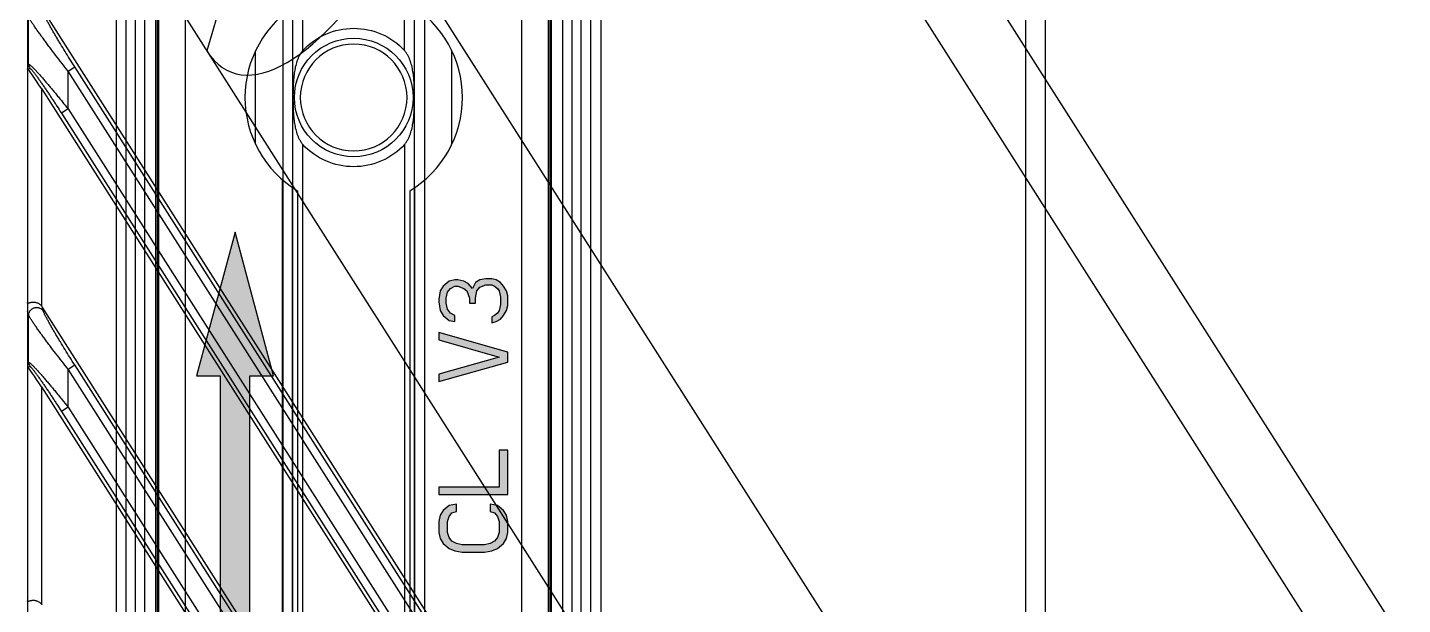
# Model space of a CAD drawing. Header units: millimetres. Extents: x 620 to 19791, y 2539 to 6969.
# Drawn here: x 14027 to 14096.5, y 5416.7 to 5445.9 of the extents above; entities that cross this region are included whole.
import ezdxf

# ---------------------------------------------------------------- set-up
doc = ezdxf.new("R2010")
doc.units = ezdxf.units.MM
doc.layers.add('02___PRT_ALL_AXES', color=7, linetype='Continuous')

# ---------------------------------------------------------------- blocks, each defined once
blk = doc.blocks.new('DTGFH')
at = {"color": 7, "linetype": 'Continuous'}
for p, q in [((8801.048, 4441.2), (8801.048, 4104.2)), ((8844.335, 4410.786), (8922.684, 4287.803)), ((8803.443, 4409.834), (8995.392, 4108.534)), ((8967.816, 4210.447), (8842.112, 4407.763)), ((8812.001, 4405.706), (8810.116, 4399.359)), ((8819.62, 4404.914), (9007.76, 4109.592)), ((8988.34, 4108.661), (8801.783, 4401.496)), ((8801.107, 4398.688), (8801.107, 4401.08)), ((8801.048, 4398.671), (8801.107, 4398.688)), ((8803.1, 4398.34), (8803.436, 4398.554)), ((8987.09, 4110.275), (8803.436, 4398.554)), ((8801.061, 4398.442), (8801.17, 4398.474)), ((8803.1, 4396.424), (8803.1, 4398.34)), ((8986.754, 4110.061), (8803.1, 4398.34)), ((8801.748, 4397.456), (8801.748, 4386.468)), ((8801.748, 4397.456), (8985.812, 4108.534)), ((8803.1, 4396.424), (8802.764, 4396.21)), ((8802.764, 4396.21), (8985.197, 4109.847)), ((8803.1, 4396.424), (8985.533, 4110.061)), ((8801.107, 4386.004), (8801.048, 4386.207)), ((8801.842, 4386.218), (8801.783, 4386.421)), ((8978.736, 4108.661), (8801.783, 4386.421)), ((8801.107, 4383.613), (8801.107, 4386.004)), ((8801.048, 4383.595), (8801.107, 4383.613)), ((8801.061, 4383.367), (8801.17, 4383.398)), ((8803.1, 4383.264), (8803.436, 4383.479)), ((8803.1, 4381.348), (8803.1, 4383.264)), ((8977.149, 4110.061), (8803.1, 4383.264)), ((8977.486, 4110.275), (8803.436, 4383.479)), ((8801.748, 4382.38), (8801.748, 4371.392)), ((8801.748, 4382.38), (8976.207, 4108.534)), ((8803.1, 4381.348), (8802.764, 4381.134)), ((8803.1, 4381.348), (8975.929, 4110.061)), ((8802.764, 4381.134), (8975.593, 4109.847))]:
    blk.add_line(p, q, dxfattribs=at)
for centre in [(8801.509, 4398.689), (8801.509, 4383.613)]:
    blk.add_arc(centre, 0.402, 180.12821, 212.37179, dxfattribs=at)
for centre, major_axis, ratio, start_param, end_param in [((8817.122, 4413.178), (5.777, 14.89), 0.368013, -3.405574, -2.010726), ((8801.748, 4397.342), (-0.698, 1.104), 0.046753, -1.496981, -0.118001), ((8801.45, 4386.196), (-0.117, 0.402), 0.954439, -1.274405, -1.134443), ((8801.748, 4382.266), (-0.698, 1.104), 0.046753, -1.496981, -0.118001), ((8801.45, 4371.121), (-0.117, 0.402), 0.954439, -1.274405, -1.134443)]:
    blk.add_ellipse(centre, major_axis=major_axis, ratio=ratio, start_param=start_param, end_param=end_param, dxfattribs=at)
for points, knots in [([(8803.1, 4398.34), (8802.993, 4398.473), (8802.783, 4398.74), (8802.473, 4399.139), (8802.221, 4399.469), (8802.025, 4399.729), (8801.885, 4399.919), (8801.749, 4400.104), (8801.62, 4400.282), (8801.5, 4400.453), (8801.389, 4400.613), (8801.305, 4400.739), (8801.245, 4400.831), (8801.206, 4400.894), (8801.173, 4400.95), (8801.145, 4401), (8801.126, 4401.037), (8801.114, 4401.063), (8801.109, 4401.074), (8801.107, 4401.08)], [0, 0, 0, 0, 0.151037, 0.300586, 0.447016, 0.518439, 0.588237, 0.655992, 0.721178, 0.783101, 0.840848, 0.893205, 0.916879, 0.938573, 0.958018, 0.974928, 0.989013, 0.994909, 1, 1, 1, 1]), ([(8803.436, 4398.554), (8803.353, 4398.683), (8803.19, 4398.942), (8802.949, 4399.329), (8802.753, 4399.65), (8802.6, 4399.904), (8802.489, 4400.091), (8802.381, 4400.274), (8802.277, 4400.453), (8802.178, 4400.626), (8802.087, 4400.791), (8802.016, 4400.922), (8801.965, 4401.021), (8801.931, 4401.088), (8801.901, 4401.15), (8801.876, 4401.205), (8801.858, 4401.246), (8801.848, 4401.275), (8801.844, 4401.288), (8801.842, 4401.294)], [0, 0, 0, 0, 0.145071, 0.289149, 0.431131, 0.500908, 0.569567, 0.636803, 0.702211, 0.76523, 0.825074, 0.880596, 0.906233, 0.930094, 0.951832, 0.971044, 0.987264, 0.994099, 1, 1, 1, 1]), ([(8801.107, 4398.688), (8801.109, 4398.688), (8801.114, 4398.688), (8801.122, 4398.686), (8801.132, 4398.681), (8801.143, 4398.674), (8801.157, 4398.665), (8801.178, 4398.649), (8801.207, 4398.624), (8801.247, 4398.588), (8801.292, 4398.545), (8801.341, 4398.496), (8801.394, 4398.442), (8801.451, 4398.382), (8801.532, 4398.294), (8801.639, 4398.176), (8801.772, 4398.026), (8801.911, 4397.866), (8802.054, 4397.699), (8802.2, 4397.526), (8802.348, 4397.349), (8802.498, 4397.168), (8802.648, 4396.984), (8802.849, 4396.737), (8803, 4396.549), (8803.1, 4396.424)], [0, 0, 0, 0, 0.002036, 0.004765, 0.008306, 0.012701, 0.017956, 0.024063, 0.038745, 0.05652, 0.077106, 0.100208, 0.125538, 0.152825, 0.181822, 0.244102, 0.310933, 0.381227, 0.454167, 0.529124, 0.605619, 0.683271, 0.76177, 0.840872, 1, 1, 1, 1]), ([(8801.048, 4398.441), (8801.048, 4398.441), (8801.048, 4398.443), (8801.049, 4398.445), (8801.05, 4398.446), (8801.052, 4398.447), (8801.054, 4398.446), (8801.056, 4398.446), (8801.058, 4398.444), (8801.06, 4398.443), (8801.061, 4398.442)], [0, 0, 0, 0, 0.134296, 0.239838, 0.325336, 0.408088, 0.50825, 0.637794, 0.80127, 1, 1, 1, 1]), ([(8801.17, 4398.474), (8801.172, 4398.474), (8801.175, 4398.474), (8801.179, 4398.473), (8801.184, 4398.47), (8801.192, 4398.465), (8801.203, 4398.457), (8801.215, 4398.446), (8801.229, 4398.432), (8801.244, 4398.417), (8801.266, 4398.392), (8801.297, 4398.355), (8801.337, 4398.307), (8801.38, 4398.252), (8801.426, 4398.192), (8801.474, 4398.128), (8801.542, 4398.036), (8801.63, 4397.914), (8801.737, 4397.761), (8801.848, 4397.601), (8801.96, 4397.436), (8802.074, 4397.267), (8802.189, 4397.095), (8802.304, 4396.921), (8802.419, 4396.745), (8802.573, 4396.508), (8802.688, 4396.329), (8802.764, 4396.21)], [0, 0, 0, 0, 0.001988, 0.003277, 0.004801, 0.008605, 0.013451, 0.019328, 0.026206, 0.034036, 0.042764, 0.062675, 0.085465, 0.110691, 0.137955, 0.166932, 0.197336, 0.261568, 0.329268, 0.399486, 0.471568, 0.545042, 0.619552, 0.694837, 0.77068, 0.84692, 1, 1, 1, 1]), ([(8801.748, 4386.468), (8801.733, 4386.486), (8801.699, 4386.52), (8801.64, 4386.563), (8801.578, 4386.596), (8801.512, 4386.62), (8801.447, 4386.635), (8801.384, 4386.643), (8801.325, 4386.644), (8801.27, 4386.639), (8801.227, 4386.632), (8801.196, 4386.625), (8801.169, 4386.618), (8801.144, 4386.611), (8801.121, 4386.604), (8801.106, 4386.6), (8801.092, 4386.596), (8801.081, 4386.595), (8801.071, 4386.595), (8801.062, 4386.597), (8801.055, 4386.604), (8801.051, 4386.613), (8801.049, 4386.624), (8801.048, 4386.632), (8801.048, 4386.637)], [0, 0, 0, 0, 0.092092, 0.18383, 0.274482, 0.363041, 0.448376, 0.529457, 0.605459, 0.675766, 0.739913, 0.769539, 0.797439, 0.847676, 0.869774, 0.889641, 0.907107, 0.922074, 0.934647, 0.945489, 0.956057, 0.968087, 0.982675, 1, 1, 1, 1]), ([(8801.107, 4386.004), (8801.108, 4386.025), (8801.112, 4386.065), (8801.129, 4386.125), (8801.155, 4386.181), (8801.19, 4386.233), (8801.233, 4386.279), (8801.283, 4386.319), (8801.339, 4386.35), (8801.399, 4386.372), (8801.461, 4386.385), (8801.525, 4386.389), (8801.588, 4386.383), (8801.649, 4386.367), (8801.706, 4386.342), (8801.759, 4386.309), (8801.805, 4386.267), (8801.831, 4386.235), (8801.842, 4386.218)], [0, 0, 0, 0, 0.061113, 0.122614, 0.184534, 0.246921, 0.309743, 0.372936, 0.436398, 0.5, 0.563602, 0.627064, 0.690257, 0.753079, 0.815466, 0.877386, 0.938887, 1, 1, 1, 1]), ([(8803.436, 4383.479), (8803.353, 4383.608), (8803.19, 4383.866), (8802.949, 4384.254), (8802.753, 4384.575), (8802.6, 4384.829), (8802.489, 4385.015), (8802.381, 4385.199), (8802.277, 4385.378), (8802.178, 4385.551), (8802.087, 4385.716), (8802.016, 4385.847), (8801.965, 4385.946), (8801.931, 4386.013), (8801.901, 4386.075), (8801.876, 4386.13), (8801.858, 4386.171), (8801.848, 4386.199), (8801.844, 4386.212), (8801.842, 4386.218)], [0, 0, 0, 0, 0.145071, 0.289149, 0.431131, 0.500908, 0.569567, 0.636803, 0.702211, 0.76523, 0.825074, 0.880596, 0.906233, 0.930094, 0.951832, 0.971044, 0.987264, 0.994099, 1, 1, 1, 1]), ([(8803.1, 4383.264), (8802.993, 4383.398), (8802.783, 4383.665), (8802.473, 4384.064), (8802.221, 4384.394), (8802.025, 4384.654), (8801.885, 4384.843), (8801.749, 4385.028), (8801.62, 4385.207), (8801.5, 4385.378), (8801.389, 4385.537), (8801.305, 4385.663), (8801.245, 4385.756), (8801.206, 4385.818), (8801.173, 4385.875), (8801.145, 4385.924), (8801.126, 4385.961), (8801.114, 4385.987), (8801.109, 4385.999), (8801.107, 4386.004)], [0, 0, 0, 0, 0.151037, 0.300586, 0.447016, 0.518439, 0.588237, 0.655992, 0.721178, 0.783101, 0.840848, 0.893205, 0.916879, 0.938573, 0.958018, 0.974928, 0.989013, 0.994909, 1, 1, 1, 1]), ([(8801.048, 4383.365), (8801.048, 4383.366), (8801.048, 4383.367), (8801.049, 4383.369), (8801.05, 4383.371), (8801.052, 4383.371), (8801.054, 4383.371), (8801.056, 4383.37), (8801.058, 4383.369), (8801.06, 4383.367), (8801.061, 4383.367)], [0, 0, 0, 0, 0.134296, 0.239838, 0.325336, 0.408088, 0.50825, 0.637794, 0.80127, 1, 1, 1, 1]), ([(8801.107, 4383.613), (8801.109, 4383.613), (8801.114, 4383.613), (8801.122, 4383.61), (8801.132, 4383.606), (8801.143, 4383.599), (8801.157, 4383.59), (8801.178, 4383.574), (8801.207, 4383.549), (8801.247, 4383.513), (8801.292, 4383.47), (8801.341, 4383.421), (8801.394, 4383.366), (8801.451, 4383.306), (8801.532, 4383.219), (8801.639, 4383.101), (8801.772, 4382.95), (8801.911, 4382.79), (8802.054, 4382.623), (8802.2, 4382.45), (8802.348, 4382.273), (8802.498, 4382.092), (8802.648, 4381.909), (8802.849, 4381.661), (8803, 4381.474), (8803.1, 4381.348)], [0, 0, 0, 0, 0.002036, 0.004765, 0.008306, 0.012701, 0.017956, 0.024063, 0.038745, 0.05652, 0.077106, 0.100208, 0.125538, 0.152825, 0.181822, 0.244102, 0.310933, 0.381227, 0.454167, 0.529124, 0.605619, 0.683271, 0.76177, 0.840872, 1, 1, 1, 1]), ([(8801.17, 4383.398), (8801.172, 4383.399), (8801.175, 4383.399), (8801.179, 4383.397), (8801.184, 4383.395), (8801.192, 4383.39), (8801.203, 4383.381), (8801.215, 4383.37), (8801.229, 4383.357), (8801.244, 4383.341), (8801.266, 4383.316), (8801.297, 4383.28), (8801.337, 4383.231), (8801.38, 4383.177), (8801.426, 4383.117), (8801.474, 4383.053), (8801.542, 4382.96), (8801.63, 4382.838), (8801.737, 4382.685), (8801.848, 4382.525), (8801.96, 4382.36), (8802.074, 4382.192), (8802.189, 4382.02), (8802.304, 4381.845), (8802.419, 4381.669), (8802.573, 4381.432), (8802.688, 4381.254), (8802.764, 4381.134)], [0, 0, 0, 0, 0.001988, 0.003277, 0.004801, 0.008605, 0.013451, 0.019328, 0.026206, 0.034036, 0.042764, 0.062675, 0.085465, 0.110691, 0.137955, 0.166932, 0.197336, 0.261568, 0.329268, 0.399486, 0.471568, 0.545042, 0.619552, 0.694837, 0.77068, 0.84692, 1, 1, 1, 1]), ([(8801.748, 4371.392), (8801.733, 4371.411), (8801.699, 4371.445), (8801.64, 4371.487), (8801.578, 4371.521), (8801.512, 4371.545), (8801.447, 4371.56), (8801.384, 4371.567), (8801.325, 4371.568), (8801.27, 4371.564), (8801.227, 4371.557), (8801.196, 4371.55), (8801.169, 4371.543), (8801.144, 4371.536), (8801.121, 4371.529), (8801.106, 4371.524), (8801.092, 4371.521), (8801.081, 4371.519), (8801.071, 4371.519), (8801.062, 4371.522), (8801.055, 4371.528), (8801.051, 4371.537), (8801.049, 4371.548), (8801.048, 4371.557), (8801.048, 4371.561)], [0, 0, 0, 0, 0.092092, 0.18383, 0.274482, 0.363041, 0.448376, 0.529457, 0.605459, 0.675766, 0.739913, 0.769539, 0.797439, 0.847676, 0.869774, 0.889641, 0.907107, 0.922074, 0.934647, 0.945489, 0.956057, 0.968087, 0.982675, 1, 1, 1, 1])]:
    blk.add_open_spline(points, degree=3, knots=knots, dxfattribs=at)
blk = doc.blocks.new('*U116')
blk.add_blockref('DTGFH', (-9101.048, -4276.2))
blk = doc.blocks.new('*U117')
at = {"color": 0, "linetype": 'ByBlock', "lineweight": -2, "transparency": 16777216}
blk.add_blockref('*U116', (0, 1350), dxfattribs=at)
blk = doc.blocks.new('rygj')
at = {"lineweight": 5, "true_color": 0x139b48}
h = blk.add_hatch(color=114, dxfattribs=at)
h.dxf.hatch_style = 1
h.paths.add_polyline_path([(5043.778, 3168.396), (5043.778, 3166.896), (5058.778, 3166.896), (5058.778, 3165.696), (5066.055, 3167.646), (5058.778, 3169.596), (5058.778, 3168.396)])
h = blk.add_hatch(color=114, dxfattribs=at)
h.dxf.hatch_style = 1
h.paths.add_polyline_path([(5052.292, 3156.452), (5052.23, 3156.825), (5051.982, 3157.123), (5051.734, 3157.271), (5051.424, 3157.346), (5050.866, 3157.346), (5050.556, 3157.271), (5050.308, 3157.123), (5050.061, 3156.825), (5049.937, 3156.527), (5049.875, 3156.154), (5049.875, 3155.037), (5049.937, 3154.665), (5050.061, 3154.367), (5050.308, 3154.069), (5050.556, 3153.92), (5050.866, 3153.846), (5051.424, 3153.846), (5051.734, 3153.92), (5051.982, 3154.069), (5052.23, 3154.367), (5052.292, 3154.74), (5051.92, 3154.74), (5051.858, 3154.516), (5051.672, 3154.367), (5051.424, 3154.293), (5050.866, 3154.293), (5050.618, 3154.367), (5050.432, 3154.516), (5050.308, 3154.74), (5050.247, 3155.037), (5050.247, 3156.154), (5050.308, 3156.452), (5050.432, 3156.676), (5050.618, 3156.825), (5050.866, 3156.899), (5051.424, 3156.899), (5051.672, 3156.825), (5051.858, 3156.676), (5051.92, 3156.452)])
h.paths.add_polyline_path([(5063.634, 3156.527), (5063.572, 3156.825), (5063.324, 3157.123), (5063.076, 3157.271), (5062.642, 3157.346), (5062.518, 3157.346), (5062.085, 3157.271), (5061.837, 3157.123), (5061.589, 3156.825), (5061.527, 3156.527), (5061.837, 3156.527), (5061.961, 3156.75), (5062.147, 3156.899), (5062.456, 3156.974), (5062.704, 3156.974), (5063.014, 3156.899), (5063.2, 3156.75), (5063.324, 3156.527), (5063.324, 3156.378), (5063.2, 3156.08), (5063.076, 3155.931), (5062.704, 3155.782), (5062.456, 3155.782), (5062.456, 3155.484), (5062.704, 3155.484), (5063.076, 3155.41), (5063.262, 3155.261), (5063.386, 3154.963), (5063.386, 3154.665), (5063.324, 3154.516), (5063.2, 3154.367), (5063.076, 3154.293), (5062.766, 3154.218), (5062.394, 3154.218), (5062.085, 3154.293), (5061.961, 3154.367), (5061.837, 3154.516), (5061.775, 3154.665), (5061.465, 3154.665), (5061.527, 3154.442), (5061.651, 3154.218), (5061.837, 3154.069), (5062.085, 3153.92), (5062.332, 3153.846), (5062.828, 3153.846), (5063.076, 3153.92), (5063.324, 3154.069), (5063.51, 3154.218), (5063.634, 3154.442), (5063.696, 3154.665), (5063.696, 3154.963), (5063.634, 3155.261), (5063.51, 3155.484), (5063.2, 3155.633), (5063.448, 3155.857), (5063.572, 3156.08), (5063.634, 3156.378)])
h.paths.add_polyline_path([(5060.597, 3157.346), (5059.729, 3154.293), (5058.862, 3157.346), (5058.49, 3157.346), (5059.481, 3153.846), (5059.977, 3153.846), (5060.969, 3157.346)])
h.paths.add_polyline_path([(5055.019, 3153.846), (5055.019, 3154.293), (5053.16, 3154.293), (5053.16, 3157.346), (5052.788, 3157.346), (5052.788, 3153.846)])
h.paths.add_polyline_path([(5041.817, 3156.452), (5041.755, 3156.825), (5041.507, 3157.123), (5041.26, 3157.271), (5040.95, 3157.346), (5040.392, 3157.346), (5040.082, 3157.271), (5039.834, 3157.123), (5039.586, 3156.825), (5039.462, 3156.527), (5039.4, 3156.154), (5039.4, 3155.037), (5039.462, 3154.665), (5039.586, 3154.367), (5039.834, 3154.069), (5040.082, 3153.92), (5040.392, 3153.846), (5040.95, 3153.846), (5041.26, 3153.92), (5041.507, 3154.069), (5041.755, 3154.367), (5041.817, 3154.74), (5041.445, 3154.74), (5041.383, 3154.516), (5041.198, 3154.367), (5040.95, 3154.293), (5040.392, 3154.293), (5040.144, 3154.367), (5039.958, 3154.516), (5039.834, 3154.74), (5039.772, 3155.037), (5039.772, 3156.154), (5039.834, 3156.452), (5039.958, 3156.676), (5040.144, 3156.825), (5040.392, 3156.899), (5040.95, 3156.899), (5041.198, 3156.825), (5041.383, 3156.676), (5041.445, 3156.452)])
h.paths.add_polyline_path([(5016.902, 3156.154), (5016.84, 3156.527), (5016.716, 3156.825), (5016.468, 3157.123), (5016.22, 3157.271), (5015.91, 3157.346), (5015.414, 3157.346), (5015.104, 3157.271), (5014.856, 3157.123), (5014.608, 3156.825), (5014.485, 3156.527), (5014.423, 3156.154), (5014.423, 3155.037), (5014.485, 3154.665), (5014.608, 3154.367), (5014.856, 3154.069), (5015.104, 3153.92), (5015.414, 3153.846), (5015.91, 3153.846), (5016.22, 3153.92), (5016.468, 3154.069), (5016.716, 3154.367), (5016.84, 3154.665), (5016.902, 3155.037)])
h.paths.add_polyline_path([(5028.368, 3156.527), (5028.306, 3156.825), (5028.058, 3157.123), (5027.81, 3157.271), (5027.438, 3157.346), (5027.19, 3157.346), (5026.756, 3157.271), (5026.508, 3157.123), (5026.261, 3156.825), (5026.199, 3156.527), (5026.508, 3156.527), (5026.632, 3156.75), (5026.818, 3156.899), (5027.128, 3156.974), (5027.376, 3156.974), (5027.686, 3156.899), (5027.872, 3156.75), (5027.996, 3156.527), (5027.996, 3156.378), (5027.872, 3156.08), (5026.137, 3154.218), (5026.137, 3153.846), (5028.368, 3153.846), (5028.368, 3154.218), (5026.632, 3154.218), (5028.182, 3155.857), (5028.306, 3156.08), (5028.368, 3156.378)])
h.paths.add_polyline_path([(5046.404, 3153.846), (5045.474, 3156.229), (5045.288, 3156.229), (5046.218, 3153.846)])
h.paths.add_polyline_path([(5025.269, 3157.346), (5024.401, 3154.293), (5023.533, 3157.346), (5023.162, 3157.346), (5024.153, 3153.846), (5024.649, 3153.846), (5025.641, 3157.346)])
h.paths.add_polyline_path([(5038.904, 3153.846), (5038.904, 3157.346), (5038.532, 3157.346), (5038.532, 3155.931), (5036.797, 3155.931), (5036.797, 3157.346), (5036.425, 3157.346), (5036.425, 3153.846), (5036.797, 3153.846), (5036.797, 3155.484), (5038.532, 3155.484), (5038.532, 3153.846)])
h.paths.add_polyline_path([(5019.691, 3156.229), (5019.691, 3156.527), (5019.629, 3156.75), (5019.443, 3157.048), (5019.195, 3157.271), (5018.885, 3157.346), (5017.398, 3157.346), (5017.398, 3153.846), (5018.885, 3153.846), (5019.195, 3153.92), (5019.443, 3154.144), (5019.629, 3154.442), (5019.691, 3154.665), (5019.691, 3155.037), (5019.629, 3155.261), (5019.443, 3155.559), (5019.319, 3155.633), (5019.443, 3155.708), (5019.629, 3156.005)])
h.paths.add_polyline_path([(5019.319, 3154.963), (5019.319, 3154.74), (5019.257, 3154.516), (5019.133, 3154.367), (5018.947, 3154.293), (5017.769, 3154.293), (5017.769, 3155.41), (5018.947, 3155.41), (5019.133, 3155.335), (5019.257, 3155.186)], flags=16)
h.paths.add_polyline_path([(5019.319, 3156.452), (5019.319, 3156.303), (5019.257, 3156.08), (5019.133, 3155.931), (5018.947, 3155.857), (5017.769, 3155.857), (5017.769, 3156.899), (5018.947, 3156.899), (5019.133, 3156.825), (5019.257, 3156.676)], flags=16)
h.paths.add_polyline_path([(5016.53, 3156.154), (5016.53, 3155.037), (5016.468, 3154.74), (5016.344, 3154.516), (5016.158, 3154.367), (5015.91, 3154.293), (5015.414, 3154.293), (5015.166, 3154.367), (5014.98, 3154.516), (5014.856, 3154.74), (5014.794, 3155.037), (5014.794, 3156.154), (5014.856, 3156.452), (5014.98, 3156.676), (5015.166, 3156.825), (5015.414, 3156.899), (5015.91, 3156.899), (5016.158, 3156.825), (5016.344, 3156.676), (5016.468, 3156.452)], flags=16)
h.paths.add_polyline_path([(5011.881, 3155.037), (5011.881, 3156.154), (5011.943, 3156.452), (5012.067, 3156.676), (5012.253, 3156.825), (5012.501, 3156.899), (5013.059, 3156.899), (5013.307, 3156.825), (5013.493, 3156.676), (5013.555, 3156.452), (5013.927, 3156.452), (5013.865, 3156.825), (5013.617, 3157.123), (5013.369, 3157.271), (5013.059, 3157.346), (5012.501, 3157.346), (5012.191, 3157.271), (5011.943, 3157.123), (5011.695, 3156.825), (5011.572, 3156.527), (5011.51, 3156.154), (5011.51, 3155.037), (5011.572, 3154.665), (5011.695, 3154.367), (5011.943, 3154.069), (5012.191, 3153.92), (5012.501, 3153.846), (5013.059, 3153.846), (5013.369, 3153.92), (5013.617, 3154.069), (5013.865, 3154.367), (5013.927, 3154.74), (5013.555, 3154.74), (5013.493, 3154.516), (5013.307, 3154.367), (5013.059, 3154.293), (5012.501, 3154.293), (5012.253, 3154.367), (5012.067, 3154.516), (5011.943, 3154.74)])
h.paths.add_polyline_path([(5011.014, 3153.846), (5011.014, 3154.293), (5009.154, 3154.293), (5009.154, 3157.346), (5008.782, 3157.346), (5008.782, 3153.846)])
h.paths.add_polyline_path([(5032.954, 3153.846), (5032.025, 3156.229), (5031.839, 3156.229), (5032.768, 3153.846)])
h.paths.add_polyline_path([(5006.427, 3155.633), (5006.427, 3157.346), (5006.055, 3157.346), (5006.055, 3153.846), (5006.427, 3153.846), (5006.427, 3155.037), (5006.861, 3155.559), (5007.791, 3153.846), (5008.287, 3153.846), (5007.171, 3155.931), (5008.287, 3157.346), (5007.791, 3157.346)])
at = {"color": 114, "linetype": 'Continuous', "true_color": 0x139b48}
for p, q in [((4442.055, 3171.646), (5101.055, 3171.646)), ((4442.055, 3170.146), (5101.055, 3170.146)), ((5066.055, 3167.646), (5058.778, 3169.596)), ((5058.778, 3169.596), (5058.778, 3168.396)), ((5058.778, 3168.396), (5043.778, 3168.396)), ((5058.778, 3165.696), (5066.055, 3167.646)), ((5043.778, 3166.896), (5058.778, 3166.896)), ((5058.778, 3166.896), (5058.778, 3165.696)), ((4495.013, 3165.246), (5068.697, 3165.246)), ((4495.398, 3164.746), (5068.312, 3164.746)), ((4495.398, 3158.546), (5068.312, 3158.546)), ((4495.013, 3158.046), (5068.697, 3158.046)), ((5050.308, 3157.123), (5050.061, 3156.825)), ((5050.556, 3157.271), (5050.308, 3157.123)), ((5050.866, 3157.346), (5050.556, 3157.271)), ((5051.424, 3157.346), (5050.866, 3157.346)), ((5051.734, 3157.271), (5051.424, 3157.346)), ((5051.982, 3157.123), (5051.734, 3157.271)), ((5052.23, 3156.825), (5051.982, 3157.123)), ((5053.16, 3157.346), (5052.788, 3157.346)), ((5052.788, 3157.346), (5052.788, 3153.846)), ((5053.16, 3154.293), (5053.16, 3157.346)), ((5058.862, 3157.346), (5058.49, 3157.346)), ((5058.49, 3157.346), (5059.481, 3153.846)), ((5059.729, 3154.293), (5058.862, 3157.346)), ((5060.597, 3157.346), (5059.729, 3154.293)), ((5059.977, 3153.846), (5060.969, 3157.346)), ((5060.969, 3157.346), (5060.597, 3157.346)), ((5061.837, 3157.123), (5061.589, 3156.825)), ((5062.085, 3157.271), (5061.837, 3157.123)), ((5062.518, 3157.346), (5062.085, 3157.271)), ((5062.642, 3157.346), (5062.518, 3157.346)), ((5063.076, 3157.271), (5062.642, 3157.346)), ((5063.324, 3157.123), (5063.076, 3157.271)), ((5063.572, 3156.825), (5063.324, 3157.123)), ((5049.937, 3156.527), (5049.875, 3156.154)), ((5050.061, 3156.825), (5049.937, 3156.527)), ((5050.247, 3156.154), (5050.308, 3156.452)), ((5050.308, 3156.452), (5050.432, 3156.676)), ((5050.432, 3156.676), (5050.618, 3156.825)), ((5050.618, 3156.825), (5050.866, 3156.899)), ((5050.866, 3156.899), (5051.424, 3156.899)), ((5051.424, 3156.899), (5051.672, 3156.825)), ((5051.672, 3156.825), (5051.858, 3156.676)), ((5051.858, 3156.676), (5051.92, 3156.452)), ((5051.92, 3156.452), (5052.292, 3156.452)), ((5052.292, 3156.452), (5052.23, 3156.825)), ((5061.589, 3156.825), (5061.527, 3156.527)), ((5061.527, 3156.527), (5061.837, 3156.527)), ((5061.837, 3156.527), (5061.961, 3156.75)), ((5061.961, 3156.75), (5062.147, 3156.899)), ((5062.147, 3156.899), (5062.456, 3156.974)), ((5062.456, 3156.974), (5062.704, 3156.974)), ((5062.704, 3156.974), (5063.014, 3156.899)), ((5063.014, 3156.899), (5063.2, 3156.75)), ((5063.2, 3156.75), (5063.324, 3156.527)), ((5063.324, 3156.378), (5063.2, 3156.08)), ((5063.324, 3156.527), (5063.324, 3156.378)), ((5063.634, 3156.527), (5063.572, 3156.825)), ((5063.572, 3156.08), (5063.634, 3156.378)), ((5063.634, 3156.378), (5063.634, 3156.527)), ((5049.875, 3156.154), (5049.875, 3155.037)), ((5050.247, 3155.037), (5050.247, 3156.154)), ((5062.704, 3155.782), (5062.456, 3155.782)), ((5062.456, 3155.782), (5062.456, 3155.484)), ((5063.076, 3155.931), (5062.704, 3155.782)), ((5063.2, 3156.08), (5063.076, 3155.931)), ((5063.2, 3155.633), (5063.448, 3155.857)), ((5063.51, 3155.484), (5063.2, 3155.633)), ((5063.448, 3155.857), (5063.572, 3156.08)), ((5049.875, 3155.037), (5049.937, 3154.665)), ((5050.308, 3154.74), (5050.247, 3155.037)), ((5062.456, 3155.484), (5062.704, 3155.484)), ((5062.704, 3155.484), (5063.076, 3155.41)), ((5063.076, 3155.41), (5063.262, 3155.261)), ((5063.262, 3155.261), (5063.386, 3154.963)), ((5063.386, 3154.963), (5063.386, 3154.665)), ((5063.634, 3155.261), (5063.51, 3155.484)), ((5063.696, 3154.963), (5063.634, 3155.261)), ((5063.696, 3154.665), (5063.696, 3154.963)), ((5049.937, 3154.665), (5050.061, 3154.367)), ((5050.061, 3154.367), (5050.308, 3154.069)), ((5050.432, 3154.516), (5050.308, 3154.74)), ((5050.618, 3154.367), (5050.432, 3154.516)), ((5050.866, 3154.293), (5050.618, 3154.367)), ((5051.424, 3154.293), (5050.866, 3154.293)), ((5051.672, 3154.367), (5051.424, 3154.293)), ((5051.858, 3154.516), (5051.672, 3154.367)), ((5051.92, 3154.74), (5051.858, 3154.516)), ((5052.292, 3154.74), (5051.92, 3154.74)), ((5051.982, 3154.069), (5052.23, 3154.367)), ((5052.23, 3154.367), (5052.292, 3154.74)), ((5055.019, 3154.293), (5053.16, 3154.293)), ((5055.019, 3153.846), (5055.019, 3154.293)), ((5061.775, 3154.665), (5061.465, 3154.665)), ((5061.465, 3154.665), (5061.527, 3154.442)), ((5061.527, 3154.442), (5061.651, 3154.218)), ((5061.837, 3154.516), (5061.775, 3154.665)), ((5061.961, 3154.367), (5061.837, 3154.516)), ((5062.085, 3154.293), (5061.961, 3154.367)), ((5062.394, 3154.218), (5062.085, 3154.293)), ((5063.076, 3154.293), (5062.766, 3154.218)), ((5063.2, 3154.367), (5063.076, 3154.293)), ((5063.324, 3154.516), (5063.2, 3154.367)), ((5063.386, 3154.665), (5063.324, 3154.516)), ((5063.51, 3154.218), (5063.634, 3154.442)), ((5063.634, 3154.442), (5063.696, 3154.665)), ((5050.308, 3154.069), (5050.556, 3153.92)), ((5050.556, 3153.92), (5050.866, 3153.846)), ((5050.866, 3153.846), (5051.424, 3153.846)), ((5051.424, 3153.846), (5051.734, 3153.92)), ((5051.734, 3153.92), (5051.982, 3154.069)), ((5052.788, 3153.846), (5055.019, 3153.846)), ((5059.481, 3153.846), (5059.977, 3153.846)), ((5061.651, 3154.218), (5061.837, 3154.069)), ((5061.837, 3154.069), (5062.085, 3153.92)), ((5062.085, 3153.92), (5062.332, 3153.846)), ((5062.332, 3153.846), (5062.828, 3153.846)), ((5062.766, 3154.218), (5062.394, 3154.218)), ((5062.828, 3153.846), (5063.076, 3153.92)), ((5063.076, 3153.92), (5063.324, 3154.069)), ((5063.324, 3154.069), (5063.51, 3154.218)), ((4442.055, 3153.146), (5101.055, 3153.146)), ((4442.055, 3151.646), (5101.055, 3151.646))]:
    blk.add_line(p, q, dxfattribs=at)
at = {"layer": '02___PRT_ALL_AXES', "color": 114, "linetype": 'Continuous', "true_color": 0x139b48}
for p, q in [((5070.491, 3166.607), (5075.22, 3166.607)), ((5068.145, 3164.485), (4464.566, 3164.485)), ((5068.145, 3158.807), (4464.566, 3158.807)), ((5070.491, 3156.685), (5075.22, 3156.685))]:
    blk.add_line(p, q, dxfattribs=at)
blk.add_circle((5072.855, 3161.646), 3, dxfattribs=at)
for start, end in [(31.08062, 148.91938), (211.08062, 328.91938)]:
    blk.add_arc((5072.855, 3161.646), 5.5, start, end, dxfattribs=at)
blk = doc.blocks.new('ERTFHGJ')
at = {"color": 40, "linetype": 'Continuous', "true_color": 0xf8d731}
for p, q in [((8878.457, 3617.77), (8878.457, 3696.77)), ((8925.457, 3696.77), (8878.457, 3696.77)), ((8879.457, 3617.77), (8879.457, 3696.77)), ((8900.957, 3696.77), (8900.957, 3617.77)), ((8901.457, 3617.77), (8901.457, 3696.77)), ((8901.957, 3617.77), (8901.957, 3696.77)), ((8902.402, 3617.77), (8902.402, 3696.77)), ((8902.874, 3617.77), (8902.874, 3696.77)), ((8903.457, 3617.77), (8903.457, 3696.77)), ((8903.537, 3696.77), (8903.537, 3617.77)), ((8903.598, 3617.77), (8903.598, 3696.77)), ((8909.882, 3696.77), (8909.882, 3617.77)), ((8910.382, 3617.77), (8910.382, 3696.77)), ((8910.882, 3690.641), (8910.882, 3696.77)), ((8916.032, 3690.641), (8916.032, 3696.77)), ((8916.532, 3617.77), (8916.532, 3696.77)), ((8917.032, 3617.77), (8917.032, 3696.77)), ((8923.315, 3617.77), (8923.315, 3696.77)), ((8923.377, 3696.77), (8923.377, 3617.77)), ((8923.457, 3617.77), (8923.457, 3696.77)), ((8924.039, 3696.77), (8924.039, 3617.77)), ((8924.511, 3696.77), (8924.511, 3617.77)), ((8924.957, 3617.77), (8924.957, 3696.77)), ((8925.457, 3617.77), (8925.457, 3696.77)), ((8910.882, 3685.9), (8910.882, 3628.641)), ((8916.032, 3628.641), (8916.032, 3685.9)), ((8892.957, 3661.52), (8887.957, 3661.52)), ((8887.957, 3653.02), (8892.957, 3653.02)), ((8910.882, 3617.77), (8910.882, 3623.9)), ((8916.032, 3617.77), (8916.032, 3623.9)), ((8925.457, 3617.77), (8878.457, 3617.77))]:
    blk.add_line(p, q, dxfattribs=at)
for centre in [(8913.457, 3688.27), (8913.457, 3626.27)]:
    blk.add_circle(centre, 2.7, dxfattribs=at)
for centre, radius, start, end in [((8913.457, 3688.27), 3.5, 42.63239, 137.36761), ((8913.457, 3688.27), 3.5, 222.63239, 317.36761), ((8887.957, 3657.27), 4.25, 90, 270), ((8892.957, 3657.27), 4.25, 270, 90), ((8913.457, 3626.27), 3.5, 42.63239, 137.36761), ((8913.457, 3626.27), 3.5, 222.63239, 317.36761)]:
    blk.add_arc(centre, radius, start, end, dxfattribs=at)
for points, knots in [([(8910.387, 3688.27), (8910.387, 3688.375), (8910.388, 3688.583), (8910.395, 3688.895), (8910.413, 3689.203), (8910.446, 3689.508), (8910.5, 3689.808), (8910.568, 3690.054), (8910.639, 3690.245), (8910.704, 3690.385), (8910.783, 3690.519), (8910.846, 3690.602), (8910.882, 3690.641)], [0, 0, 0, 0, 0.127092, 0.253318, 0.378322, 0.502266, 0.625619, 0.749056, 0.811111, 0.873552, 0.936512, 1, 1, 1, 1]), ([(8916.032, 3690.641), (8916.067, 3690.602), (8916.131, 3690.519), (8916.209, 3690.385), (8916.274, 3690.245), (8916.346, 3690.054), (8916.413, 3689.808), (8916.467, 3689.508), (8916.5, 3689.203), (8916.518, 3688.895), (8916.526, 3688.583), (8916.527, 3688.375), (8916.527, 3688.27)], [0, 0, 0, 0, 0.063487, 0.126447, 0.188887, 0.250942, 0.37438, 0.497732, 0.621676, 0.746681, 0.872907, 1, 1, 1, 1]), ([(8910.882, 3685.9), (8910.846, 3685.938), (8910.783, 3686.021), (8910.704, 3686.156), (8910.639, 3686.296), (8910.567, 3686.487), (8910.5, 3686.733), (8910.446, 3687.033), (8910.413, 3687.338), (8910.395, 3687.646), (8910.388, 3687.957), (8910.387, 3688.166), (8910.387, 3688.27)], [0, 0, 0, 0, 0.063495, 0.126469, 0.188905, 0.250963, 0.374396, 0.497744, 0.621683, 0.746682, 0.87291, 1, 1, 1, 1]), ([(8916.527, 3688.27), (8916.527, 3688.166), (8916.526, 3687.957), (8916.518, 3687.646), (8916.5, 3687.338), (8916.467, 3687.033), (8916.413, 3686.733), (8916.346, 3686.487), (8916.274, 3686.296), (8916.209, 3686.156), (8916.131, 3686.021), (8916.067, 3685.938), (8916.032, 3685.9)], [0, 0, 0, 0, 0.127092, 0.253319, 0.378323, 0.502267, 0.62562, 0.749057, 0.811112, 0.873553, 0.936512, 1, 1, 1, 1]), ([(8910.387, 3626.27), (8910.387, 3626.375), (8910.388, 3626.583), (8910.395, 3626.895), (8910.413, 3627.203), (8910.446, 3627.508), (8910.5, 3627.808), (8910.568, 3628.054), (8910.639, 3628.245), (8910.704, 3628.385), (8910.783, 3628.519), (8910.846, 3628.602), (8910.882, 3628.641)], [0, 0, 0, 0, 0.127092, 0.253318, 0.378322, 0.502266, 0.625619, 0.749056, 0.811111, 0.873552, 0.936512, 1, 1, 1, 1]), ([(8916.032, 3628.641), (8916.067, 3628.602), (8916.131, 3628.519), (8916.209, 3628.385), (8916.274, 3628.245), (8916.346, 3628.054), (8916.413, 3627.808), (8916.467, 3627.508), (8916.5, 3627.203), (8916.518, 3626.895), (8916.526, 3626.583), (8916.527, 3626.375), (8916.527, 3626.27)], [0, 0, 0, 0, 0.063487, 0.126447, 0.188887, 0.250942, 0.37438, 0.497732, 0.621676, 0.746681, 0.872907, 1, 1, 1, 1]), ([(8910.882, 3623.9), (8910.846, 3623.938), (8910.783, 3624.021), (8910.704, 3624.156), (8910.639, 3624.296), (8910.567, 3624.487), (8910.5, 3624.733), (8910.446, 3625.033), (8910.413, 3625.338), (8910.395, 3625.646), (8910.388, 3625.957), (8910.387, 3626.166), (8910.387, 3626.27)], [0, 0, 0, 0, 0.063495, 0.126469, 0.188905, 0.250963, 0.374396, 0.497744, 0.621683, 0.746682, 0.87291, 1, 1, 1, 1]), ([(8916.527, 3626.27), (8916.527, 3626.166), (8916.526, 3625.957), (8916.518, 3625.646), (8916.5, 3625.338), (8916.467, 3625.033), (8916.413, 3624.733), (8916.346, 3624.487), (8916.274, 3624.296), (8916.209, 3624.156), (8916.131, 3624.021), (8916.067, 3623.938), (8916.032, 3623.9)], [0, 0, 0, 0, 0.127092, 0.253319, 0.378323, 0.502267, 0.62562, 0.749057, 0.811112, 0.873553, 0.936512, 1, 1, 1, 1])]:
    blk.add_open_spline(points, degree=3, knots=knots, dxfattribs=at)
blk = doc.blocks.new('ryfh')
at = {"rotation": 90}
blk.add_blockref('rygj', (11445.273, 369.859), dxfattribs=at)
at = {"xscale": -1}
blk.add_blockref('ERTFHGJ', (17197.083, 1754.444), dxfattribs=at)

msp = doc.modelspace()

# ---------------------------------------------------------------- block references
for name, p in [('*U117', (14326.96016, 3971.56341)), ('ryfh', (5759.83352, -0.35097))]:
    msp.add_blockref(name, p)

doc.saveas('drawing.dxf')
